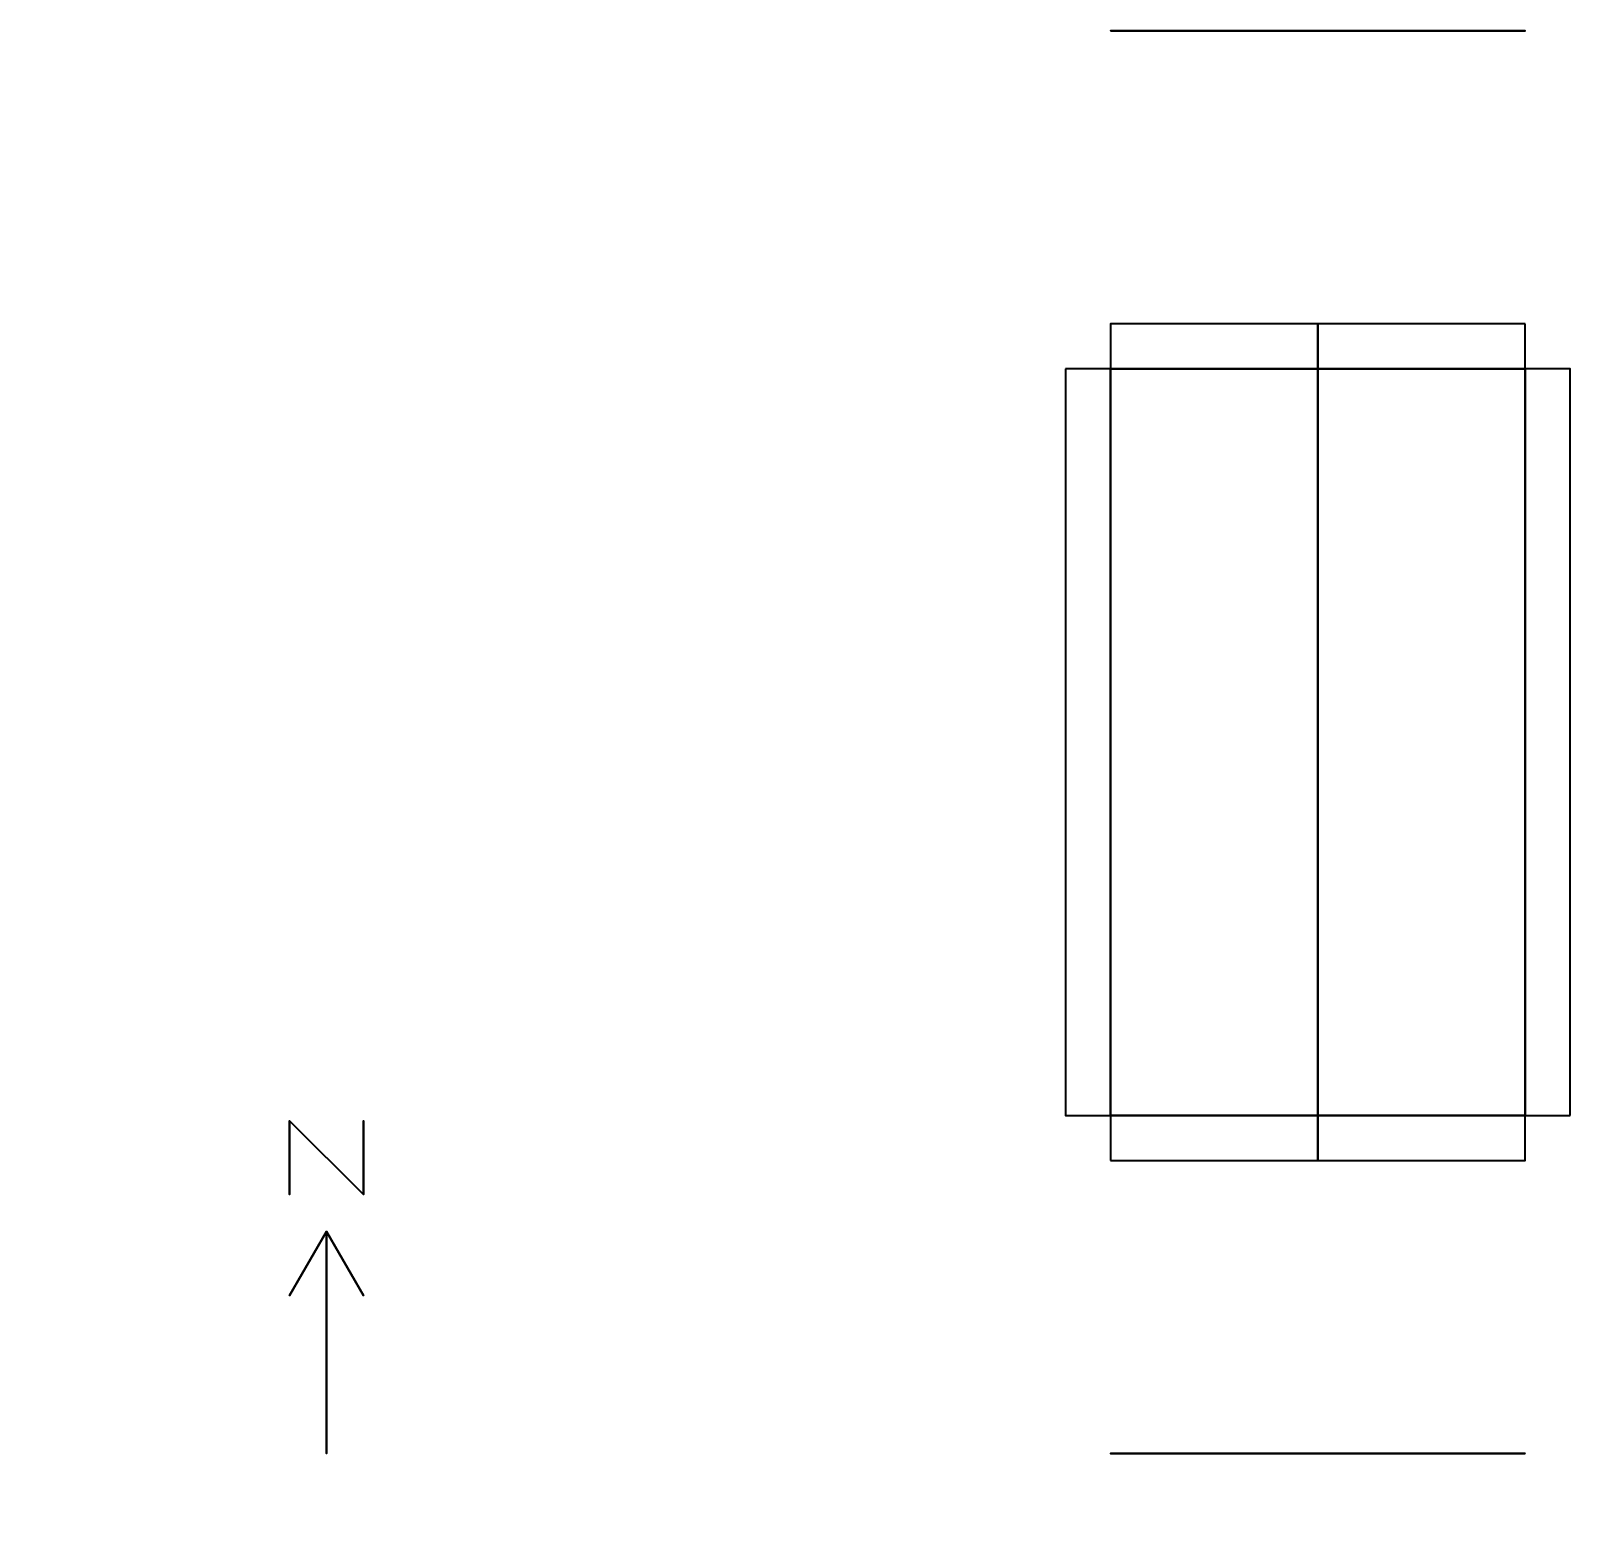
# Model space of a CAD drawing. Header units: metres. Extents: x -14.6 to 6.2, y -15.8 to 4.6.
import ezdxf

# ---------------------------------------------------------------- set-up
doc = ezdxf.new("R2010")
doc.units = ezdxf.units.M

msp = doc.modelspace()

# ---------------------------------------------------------------- linework, layer by layer
at = {"layer": '1', "color": 3}
for points in [[(-11.1096, -10.17188, 0.1), (-11.1096, -10.17188), (-11.1096, -11.17188), (-11.1096, -11.17188, 0.1)], [(-11.1096, -10.17188, 0.1), (-11.1096, -10.17188), (-10.1096, -11.17188), (-10.1096, -11.17188, 0.1)], [(-10.1096, -10.17188, 0.1), (-10.1096, -10.17188), (-10.1096, -11.17188), (-10.1096, -11.17188, 0.1)], [(-10.6096, -11.67188, 0.1), (-10.6096, -11.67188), (-11.1096, -12.5379), (-11.1096, -12.5379, 0.1)], [(-10.6096, -11.67188, 0.1), (-10.6096, -11.67188), (-10.6096, -14.67188), (-10.6096, -14.67188, 0.1)], [(-10.6096, -11.67188, 0.1), (-10.6096, -11.67188), (-10.1096, -12.5379), (-10.1096, -12.5379, 0.1)]]:
    msp.add_3dface(points, dxfattribs=at)
at = {"layer": 'Building Shading', "color": 195}
for points in [[(0, 4.572), (0, 4.572, 3.84116), (5.61104, 4.572, 3.84116), (5.61104, 4.572)], [(2.80552, 0.6096, 4.14596), (0, 0.6096, 2.7432), (0, 0, 2.7432), (2.80552, 0, 4.14596)], [(5.61104, 0.6096, 2.7432), (2.80552, 0.6096, 4.14596), (2.80552, 0, 4.14596), (5.61104, 0, 2.7432)], [(-0.6096, 0, 2.4384), (-0.6096, -10.09988, 2.4384), (0, -10.09988, 2.7432), (0, 0, 2.7432)], [(2.77504, 0, 2.1336), (2.77504, 0, 1.22767), (2.09542, 0, 1.22767), (2.09542, 0, 2.1336)], [(3.51562, 0, 2.1336), (3.51562, 0, 1.22767), (2.836, 0, 1.22767), (2.836, 0, 2.1336)], [(6.22064, -10.09988, 2.4384), (6.22064, 0, 2.4384), (5.61104, 0, 2.7432), (5.61104, -10.09988, 2.7432)], [(5.61104, -5.01946, 2.1336), (5.61104, -5.01946, 0.91816), (5.61104, -4.10765, 0.91816), (5.61104, -4.10765, 2.1336)], [(0, -4.63198, 2.1336), (0, -4.63198, 0.91816), (0, -5.54379, 0.91816), (0, -5.54379, 2.1336)], [(5.61104, -5.99222, 2.1336), (5.61104, -5.99222, 0.91816), (5.61104, -5.08042, 0.91816), (5.61104, -5.08042, 2.1336)], [(0, -5.60475, 2.1336), (0, -5.60475, 0.91816), (0, -6.51655, 0.91816), (0, -6.51655, 2.1336)], [(0, -10.70948, 2.7432), (2.80552, -10.70948, 4.14596), (2.80552, -10.09988, 4.14596), (0, -10.09988, 2.7432)], [(2.09542, -10.09988, 2.1336), (2.09542, -10.09988, 1.22767), (2.77504, -10.09988, 1.22767), (2.77504, -10.09988, 2.1336)], [(2.80552, -10.70948, 4.14596), (5.61104, -10.70948, 2.7432), (5.61104, -10.09988, 2.7432), (2.80552, -10.09988, 4.14596)], [(2.836, -10.09988, 2.1336), (2.836, -10.09988, 1.22767), (3.51562, -10.09988, 1.22767), (3.51562, -10.09988, 2.1336)], [(5.61104, -14.67188), (5.61104, -14.67188, 3.84116), (0, -14.67188, 3.84116), (0, -14.67188)]]:
    msp.add_3dface(points, dxfattribs=at)
at = {"layer": 'FINISHED_BASEMENT_ZONE', "color": 43}
for points in [[(5.61104, 0), (5.61104, 0, -2.4384), (0, 0, -2.4384), (0, 0)], [(0, 0), (0, 0, -2.4384), (0, -10.09988, -2.4384), (0, -10.09988)], [(5.61104, -10.09988), (5.61104, -10.09988, -2.4384), (5.61104, 0, -2.4384), (5.61104, 0)], [(0, -10.09988), (0, -10.09988, -2.4384), (5.61104, -10.09988, -2.4384), (5.61104, -10.09988)]]:
    msp.add_3dface(points, dxfattribs=at)
at = {"layer": 'FINISHED_BASEMENT_ZONE', "color": 8}
msp.add_3dface([(0, 0, -2.4384), (5.61104, 0, -2.4384), (5.61104, -10.09988, -2.4384), (0, -10.09988, -2.4384)], dxfattribs=at)
at = {"layer": 'FINISHED_BASEMENT_ZONE', "color": 15}
msp.add_3dface([(0, -10.09988), (5.61104, -10.09988), (5.61104, 0), (0, 0)], dxfattribs=at)
at = {"layer": 'LIVING_ZONE', "color": 43}
for points in [[(0, -0.127), (0, -0.127, 2.4384), (0, 0, 2.4384), (0, 0)], [(5.61104, 0, 2.4384), (5.61104, 0), (0, 0), (0, 0, 2.4384)], [(5.61104, -10.09988, 2.4384), (5.61104, -10.09988), (5.61104, 0), (5.61104, 0, 2.4384)], [(0, -0.127, 2.4384), (0, -0.127), (0, -1.04866), (0, -1.04866, 2.4384)], [(0, -1.04866), (0, -10.09988), (0, -10.09988, 2.4384), (0, -1.04866, 2.4384)], [(0, -10.09988, 2.4384), (0, -10.09988), (5.61104, -10.09988), (5.61104, -10.09988, 2.4384)]]:
    msp.add_3dface(points, dxfattribs=at)
at = {"layer": 'LIVING_ZONE', "color": 8}
msp.add_3dface([(0, 0), (5.61104, 0), (5.61104, -10.09988), (0, -10.09988)], dxfattribs=at)
at = {"layer": 'LIVING_ZONE', "color": 15}
msp.add_3dface([(0, -10.09988, 2.4384), (5.61104, -10.09988, 2.4384), (5.61104, 0, 2.4384), (0, 0, 2.4384)], dxfattribs=at)
at = {"layer": 'LIVING_ZONE', "color": 143}
for points in [[(2.77504, 0, 2.1336), (2.77504, 0, 1.22767), (2.09542, 0, 1.22767), (2.09542, 0, 2.1336)], [(3.51562, 0, 2.1336), (3.51562, 0, 1.22767), (2.836, 0, 1.22767), (2.836, 0, 2.1336)], [(5.61104, -5.01946, 2.1336), (5.61104, -5.01946, 0.91816), (5.61104, -4.10765, 0.91816), (5.61104, -4.10765, 2.1336)], [(0, -4.63198, 2.1336), (0, -4.63198, 0.91816), (0, -5.54379, 0.91816), (0, -5.54379, 2.1336)], [(5.61104, -5.99222, 2.1336), (5.61104, -5.99222, 0.91816), (5.61104, -5.08042, 0.91816), (5.61104, -5.08042, 2.1336)], [(0, -5.60475, 2.1336), (0, -5.60475, 0.91816), (0, -6.51655, 0.91816), (0, -6.51655, 2.1336)], [(2.09542, -10.09988, 2.1336), (2.09542, -10.09988, 1.22767), (2.77504, -10.09988, 1.22767), (2.77504, -10.09988, 2.1336)], [(2.836, -10.09988, 2.1336), (2.836, -10.09988, 1.22767), (3.51562, -10.09988, 1.22767), (3.51562, -10.09988, 2.1336)]]:
    msp.add_3dface(points, dxfattribs=at)
at = {"layer": 'LIVING_ZONE', "color": 45}
msp.add_3dface([(0, -0.1524, 2.1336), (0, -0.1524), (0, -1.02326), (0, -1.02326, 2.1336)], dxfattribs=at)
at = {"layer": 'UNFINISHED_ATTIC_ZONE', "color": 43}
for points in [[(2.80552, 0, 3.84116), (5.61104, 0, 2.4384), (0, 0, 2.4384)], [(2.80552, -10.09988, 3.84116), (0, -10.09988, 2.4384), (5.61104, -10.09988, 2.4384)]]:
    msp.add_3dface(points, dxfattribs=at)
at = {"layer": 'UNFINISHED_ATTIC_ZONE', "color": 8}
msp.add_3dface([(5.61104, 0, 2.4384), (5.61104, -10.09988, 2.4384), (0, -10.09988, 2.4384), (0, 0, 2.4384)], dxfattribs=at)
at = {"layer": 'UNFINISHED_ATTIC_ZONE', "color": 15}
for points in [[(2.80552, -10.09988, 4.14596), (2.80552, 0, 4.14596), (0, 0, 2.7432), (0, -10.09988, 2.7432)], [(2.80552, 0, 4.14596), (2.80552, -10.09988, 4.14596), (5.61104, -10.09988, 2.7432), (5.61104, 0, 2.7432)]]:
    msp.add_3dface(points, dxfattribs=at)

doc.saveas('drawing.dxf')
